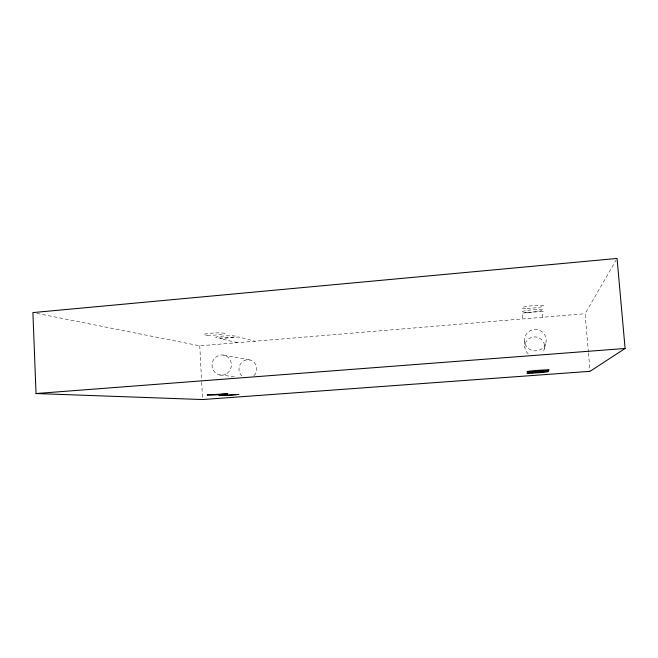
<?xml version="1.0" encoding="UTF-8"?>
<svg xmlns="http://www.w3.org/2000/svg" width="658" height="658" viewBox="0 0 658 658"><rect width="100%" height="100%" fill="white"/><g stroke="black" fill="none" stroke-linecap="round" stroke-linejoin="round"><path stroke-width="0.49" stroke-dasharray="3.29 2.47" d="M542.258 317.296L543.121 311.316L522.139 313.085L522.534 318.941M544.479 348.345L546.041 342.127A10.906 10.684 -1.1 0 0 531.656 330.135A10.906 10.684 -1.1 0 0 528.251 348.345A10.906 10.684 -1.1 0 0 546.041 342.127M588.417 352.12L585.102 313.726L616.044 260.198M36.922 313.389L199.752 345.82L585.102 313.726M219.731 374.97L234.256 376.68M223.671 355.123L249.612 359.91M237.431 342.686L219.986 338.574L238.722 336.986L255.164 341.206M588.499 353.132L590.07 371.318M524.442 341.058L524.829 347.35M199.752 345.82L201.628 381.303M201.685 382.314L202.59 399.554M528.267 353.979A9.928 9.73 0.5 0 1 527.173 340.26A9.928 9.73 0.5 0 1 541.164 339.191A9.928 9.73 0.5 0 1 542.274 352.902M241.905 375.981A9.253 8.891 -78.1 0 1 241.544 362.558A9.253 8.891 -78.1 0 1 254.49 362.739A9.253 8.891 -78.1 0 1 253.355 376.146M527.173 308.38A11.096 1.176 -5 0 0 543.903 305.954A11.096 1.176 -5 0 0 527.469 306.307A11.096 1.176 -5 0 0 527.173 308.38M207.336 335.202A10.388 1.053 -2.9 0 0 224.394 333.762A10.388 1.053 -2.9 0 0 210.963 333.228A10.388 1.053 -2.9 0 0 207.336 335.202M527.231 312.311A10.668 1.094 -4.9 0 0 543.311 310.025A10.668 1.094 -4.9 0 0 527.51 310.395A10.668 1.094 -4.9 0 0 527.231 312.311M218.974 337.957A9.993 0.979 -3 0 0 235.441 336.583A9.993 0.979 -3 0 0 222.651 336.106A9.993 0.979 -3 0 0 218.974 337.957M227.043 373.374A10.117 9.664 -77.7 0 0 226.056 355.937A10.117 9.664 -77.7 0 0 212.049 365.84A10.117 9.664 -77.7 0 0 227.043 373.374"/><path stroke-width="0.99" d="M625.1 348.477L590.07 371.318L202.59 399.554L36.034 393.533L32.9 312.591L617.056 258.446L625.1 348.477L36.034 393.533M207.262 394.956L215.503 394.932L227.915 393.755L207.262 394.956M219.073 395.557L226.862 395.524L238.912 394.405L219.073 395.557M532.174 373.144A10.725 0.419 -4.2 0 0 548.394 371.589A10.725 0.419 -4.2 0 0 532.544 372.387A10.725 0.419 -4.2 0 0 532.174 373.144M532.306 371.614A11.153 0.452 -4.2 0 0 549.191 369.985A11.153 0.452 -4.2 0 0 532.709 370.799A11.153 0.452 -4.2 0 0 532.306 371.614"/></g></svg>
